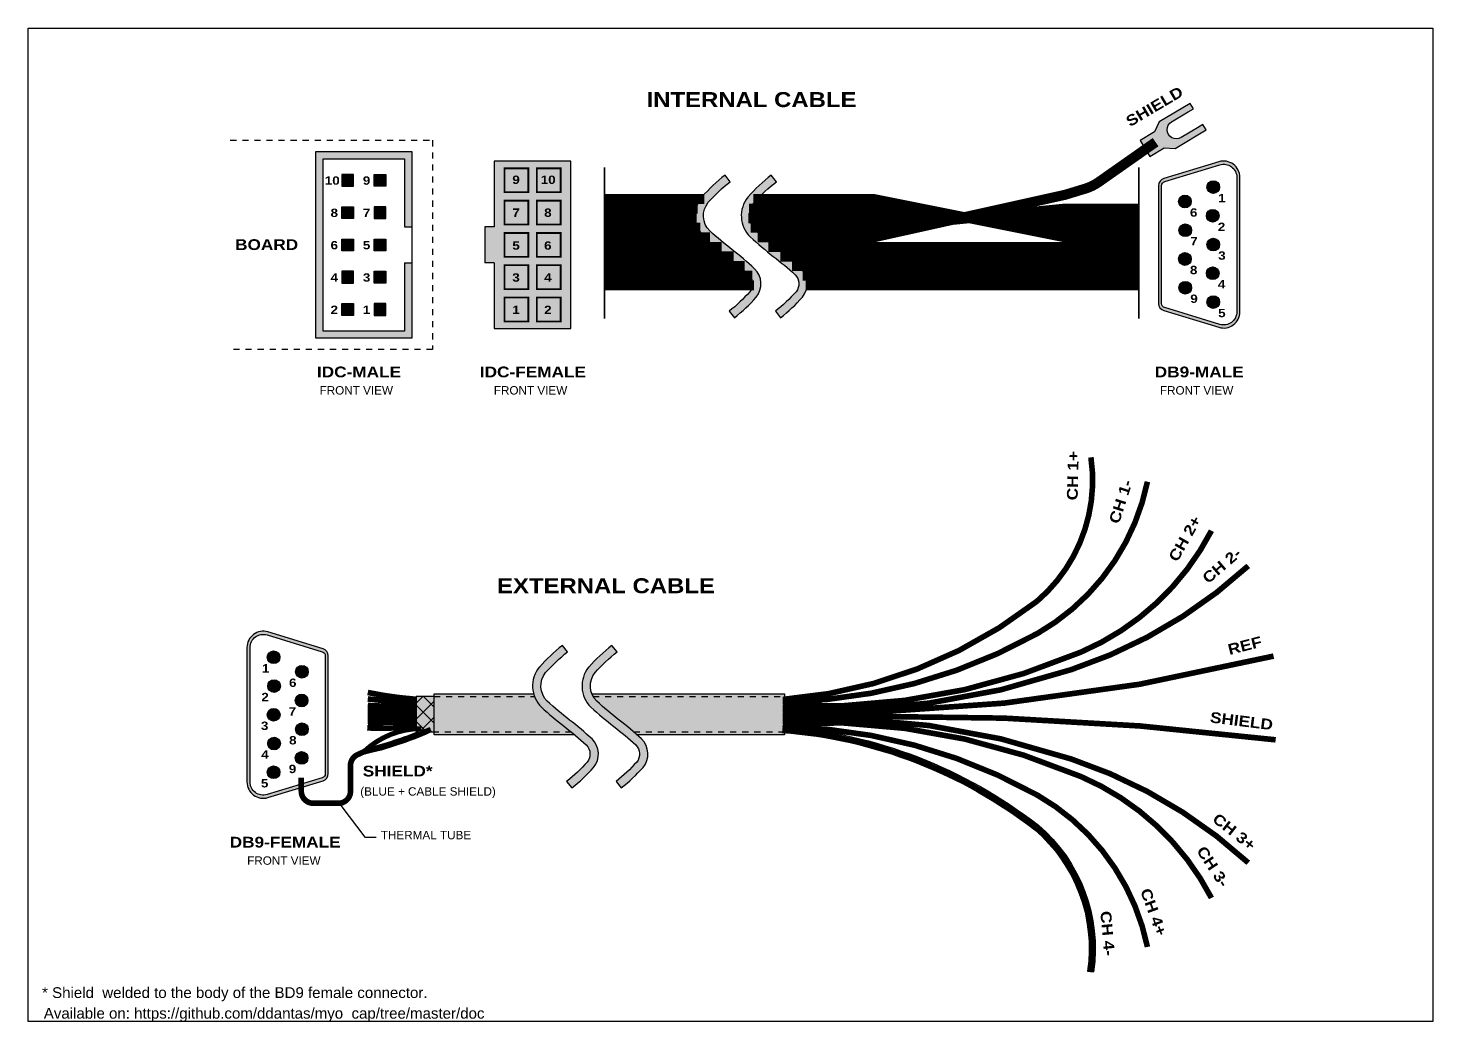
# Model space of a CAD drawing. Header units: millimetres. Extents: x 5051.1 to 5102.8, y 2044.1 to 2060.8.
# Drawn here: x 5079.28 to 5102.76, y 2044.15 to 2060.76 of the extents above; entities that cross this region are included whole.
import ezdxf

# ---------------------------------------------------------------- set-up
doc = ezdxf.new("R2010")
doc.units = ezdxf.units.MM
doc.linetypes.add('DASHED', pattern=[19.05, 12.7, -6.35])
for name, color, linetype in [('cabo 1', 17, 'Continuous'), ('cabo 10', 250, 'Continuous'), ('cabo 2', 10, 'Continuous'), ('cabo 3', 30, 'Continuous'), ('cabo 4', 50, 'Continuous'), ('cabo 5', 82, 'Continuous'), ('cabo 6', 170, 'Continuous'), ('cabo 7', 214, 'Continuous'), ('cabo 8', 253, 'Continuous'), ('linha base', 7, 'Continuous'), ('LINHA CABO', 250, 'Continuous'), ('linha S', 251, 'Continuous')]:
    doc.layers.add(name, color=color, linetype=linetype)
doc.layers.add('cabo 9', color=7, linetype='Continuous', true_color=0xffffff)
doc.layers.add('cobre', color=7, linetype='Continuous', true_color=0xb87333)
doc.styles.get("Standard").update_dxf_attribs({"font": 'ariblk.ttf'})
doc.styles.add('style1', font='arial.ttf')

msp = doc.modelspace()

# ---------------------------------------------------------------- hatches: boundary and pattern name
at = {"true_color": 0x939598}
h = msp.add_hatch(color=252, dxfattribs=at)
h.dxf.hatch_style = 1
h.paths.add_polyline_path([(5099.531, 2056.972), (5099.531, 2057.34), (5099.531, 2058.262, 0.50371), (5099.18, 2058.522), (5098.26, 2058.241, 0.330044), (5098.171, 2058.122), (5098.171, 2057.146), (5098.171, 2057.131), (5098.171, 2056.155, 0.330044), (5098.26, 2056.035), (5099.18, 2055.755, 0.50371), (5099.531, 2056.015)])
h.paths.add_polyline_path([(5099.479, 2056.015, -0.50371), (5099.195, 2055.804), (5098.275, 2056.084, -0.330044), (5098.223, 2056.155), (5098.223, 2057.114), (5098.223, 2057.166), (5098.223, 2058.122, -0.330044), (5098.275, 2058.192), (5099.195, 2058.472, -0.50371), (5099.479, 2058.262), (5099.479, 2057.34), (5099.479, 2056.972)], flags=16)
h.paths.add_polyline_path([(5099.184, 2056.658, -1), (5098.973, 2056.658, -1)], flags=0)
h.paths.add_polyline_path([(5098.979, 2057.138, -1), (5099.19, 2057.138, -1)], flags=0)
h.paths.add_polyline_path([(5099.19, 2056.178, -1), (5098.979, 2056.178, -1)], flags=0)
h.paths.add_polyline_path([(5098.718, 2056.897, -1), (5098.506, 2056.897, -1)], flags=0)
h.paths.add_polyline_path([(5098.973, 2057.619, -1), (5099.184, 2057.619, -1)], flags=0)
h.paths.add_polyline_path([(5098.724, 2056.417, -1), (5098.513, 2056.417, -1)], flags=0)
h.paths.add_polyline_path([(5098.513, 2057.377, -1), (5098.724, 2057.377, -1)], flags=0)
h.paths.add_polyline_path([(5098.979, 2058.099, -1), (5099.19, 2058.099, -1)], flags=0)
h.paths.add_polyline_path([(5098.506, 2057.858, -1), (5098.718, 2057.858, -1)], flags=0)
h.paths.add_polyline_path([(5098.659, 2057.565), (5098.862, 2057.565), (5098.862, 2057.782), (5098.659, 2057.782)], flags=8)
h.paths.add_polyline_path([(5098.667, 2057.089), (5098.867, 2057.089), (5098.867, 2057.299), (5098.667, 2057.299)], flags=8)
h.paths.add_polyline_path([(5098.659, 2056.605), (5098.862, 2056.605), (5098.862, 2056.822), (5098.659, 2056.822)], flags=8)
h.paths.add_polyline_path([(5098.666, 2056.125), (5098.869, 2056.125), (5098.869, 2056.342), (5098.666, 2056.342)], flags=8)
h.paths.add_polyline_path([(5099.133, 2057.809), (5099.334, 2057.809), (5099.334, 2058.023), (5099.133, 2058.023)], flags=8)
h.paths.add_polyline_path([(5099.126, 2057.329), (5099.328, 2057.329), (5099.328, 2057.543), (5099.126, 2057.543)], flags=8)
h.paths.add_polyline_path([(5099.132, 2056.846), (5099.335, 2056.846), (5099.335, 2057.063), (5099.132, 2057.063)], flags=8)
h.paths.add_polyline_path([(5099.126, 2056.369), (5099.328, 2056.369), (5099.328, 2056.582), (5099.126, 2056.582)], flags=8)
h.paths.add_polyline_path([(5099.133, 2055.886), (5099.334, 2055.886), (5099.334, 2056.1), (5099.133, 2056.1)], flags=8)
h = msp.add_hatch(color=252, dxfattribs=at)
h.dxf.hatch_style = 1
h.paths.add_polyline_path([(5084.294, 2049.287), (5084.294, 2050.263, 0.330044), (5084.206, 2050.382), (5083.285, 2050.663, 0.50371), (5082.935, 2050.403), (5082.935, 2049.481), (5082.935, 2049.113), (5082.935, 2048.156, 0.50371), (5083.285, 2047.896), (5084.206, 2048.176, 0.330044), (5084.294, 2048.296), (5084.294, 2049.272)])
h.paths.add_polyline_path([(5084.243, 2049.307), (5084.243, 2049.255), (5084.243, 2048.296, -0.330044), (5084.191, 2048.225), (5083.27, 2047.945, -0.50371), (5082.986, 2048.156), (5082.986, 2049.113), (5082.986, 2049.481), (5082.986, 2050.403, -0.50371), (5083.27, 2050.613), (5084.191, 2050.333, -0.330044), (5084.243, 2050.263)], flags=16)
h.paths.add_polyline_path([(5083.741, 2049.518, -1), (5083.953, 2049.518, -1)], flags=0)
h.paths.add_polyline_path([(5083.959, 2049.038, -1), (5083.747, 2049.038, -1)], flags=0)
h.paths.add_polyline_path([(5083.747, 2049.999, -1), (5083.959, 2049.999, -1)], flags=0)
h.paths.add_polyline_path([(5083.952, 2048.558, -1), (5083.741, 2048.558, -1)], flags=0)
h.paths.add_polyline_path([(5083.275, 2049.279, -1), (5083.486, 2049.279, -1)], flags=0)
h.paths.add_polyline_path([(5083.281, 2049.76, -1), (5083.492, 2049.76, -1)], flags=0)
h.paths.add_polyline_path([(5083.492, 2048.799, -1), (5083.281, 2048.799, -1)], flags=0)
h.paths.add_polyline_path([(5083.275, 2050.24, -1), (5083.486, 2050.24, -1)], flags=0)
h.paths.add_polyline_path([(5083.486, 2048.319, -1), (5083.275, 2048.319, -1)], flags=0)
h.paths.add_polyline_path([(5083.602, 2049.706), (5083.804, 2049.706), (5083.804, 2049.923), (5083.602, 2049.923)], flags=8)
h.paths.add_polyline_path([(5083.597, 2049.23), (5083.798, 2049.23), (5083.798, 2049.44), (5083.597, 2049.44)], flags=8)
h.paths.add_polyline_path([(5083.603, 2048.746), (5083.806, 2048.746), (5083.806, 2048.963), (5083.603, 2048.963)], flags=8)
h.paths.add_polyline_path([(5083.598, 2048.266), (5083.801, 2048.266), (5083.801, 2048.483), (5083.598, 2048.483)], flags=8)
h.paths.add_polyline_path([(5083.149, 2049.95), (5083.351, 2049.95), (5083.351, 2050.164), (5083.149, 2050.164)], flags=8)
h.paths.add_polyline_path([(5083.141, 2049.47), (5083.342, 2049.47), (5083.342, 2049.684), (5083.141, 2049.684)], flags=8)
h.paths.add_polyline_path([(5083.131, 2048.987), (5083.334, 2048.987), (5083.334, 2049.204), (5083.131, 2049.204)], flags=8)
h.paths.add_polyline_path([(5083.137, 2048.51), (5083.339, 2048.51), (5083.339, 2048.723), (5083.137, 2048.723)], flags=8)
h.paths.add_polyline_path([(5083.132, 2048.027), (5083.334, 2048.027), (5083.334, 2048.241), (5083.132, 2048.241)], flags=8)
h = msp.add_hatch(color=252, dxfattribs=at)
h.dxf.hatch_style = 1
h.paths.add_polyline_path([(5091.92, 2049.587), (5088.72, 2049.587, 0.070239), (5088.781, 2049.508, 0.021605), (5089.155, 2049.192, -0.014283), (5089.406, 2048.987), (5091.92, 2048.987)])
h.paths.add_polyline_path([(5091.92, 2049.627), (5088.701, 2049.627, 0.031463), (5088.72, 2049.587), (5091.92, 2049.587)])
h.paths.add_polyline_path([(5091.92, 2048.987), (5089.406, 2048.987, -0.002672), (5089.451, 2048.947), (5091.92, 2048.947)])
h.paths.add_polyline_path([(5087.857, 2049.407, -0.110329), (5087.739, 2049.587), (5086.062, 2049.587), (5086.062, 2048.987), (5088.361, 2048.987, 0.006873), (5088.242, 2049.082, -0.021691)])
h.paths.add_polyline_path([(5087.726, 2049.627), (5086.062, 2049.627), (5086.062, 2049.587), (5087.739, 2049.587, -0.021335)])
h.paths.add_polyline_path([(5088.361, 2048.987), (5086.062, 2048.987), (5086.062, 2048.947), (5088.41, 2048.947, 0.002835)])
at = {"layer": 'cabo 1'}
h = msp.add_hatch(color=256, dxfattribs=at)
h.dxf.hatch_style = 1
h.paths.add_polyline_path([(5087.639, 2055.853), (5087.639, 2056.253), (5087.239, 2056.253), (5087.239, 2055.853)])
h = msp.add_hatch(color=256, dxfattribs=at)
h.dxf.hatch_style = 1
h.paths.add_polyline_path([(5099.19, 2056.178, 1), (5098.979, 2056.178, 1)])
h = msp.add_hatch(color=256, dxfattribs=at)
h.dxf.hatch_style = 1
h.paths.add_polyline_path([(5085.256, 2056.151), (5085.06, 2056.151), (5085.06, 2055.955), (5085.256, 2055.955)])
h = msp.add_hatch(color=256, dxfattribs=at)
h.dxf.hatch_style = 1
h.paths.add_polyline_path([(5083.486, 2048.319, 1), (5083.275, 2048.319, 1)])
at = {"layer": 'cabo 10'}
h = msp.add_hatch(color=256, dxfattribs=at)
h.dxf.hatch_style = 1
h.paths.add_polyline_path([(5088.179, 2058.013), (5088.179, 2058.413), (5087.779, 2058.413), (5087.779, 2058.013)])
h = msp.add_hatch(color=256, dxfattribs=at)
h.dxf.hatch_style = 1
h.paths.add_polyline_path([(5084.716, 2058.311), (5084.52, 2058.311), (5084.52, 2058.115), (5084.716, 2058.115)])
h = msp.add_hatch(color=256, dxfattribs=at)
h.dxf.hatch_style = 1
h.paths.add_polyline_path([(5098.513, 2057.377, 1), (5098.724, 2057.377, 1)])
h = msp.add_hatch(color=256, dxfattribs=at)
h.dxf.hatch_style = 1
h.paths.add_polyline_path([(5083.953, 2049.518, 1), (5083.741, 2049.518, 1)])
at = {"layer": 'cabo 2'}
h = msp.add_hatch(color=256, dxfattribs=at)
h.dxf.hatch_style = 1
h.paths.add_polyline_path([(5098.724, 2056.417, 1), (5098.513, 2056.417, 1)])
h = msp.add_hatch(color=256, dxfattribs=at)
h.dxf.hatch_style = 1
h.paths.add_polyline_path([(5087.779, 2056.253), (5087.779, 2055.853), (5088.179, 2055.853), (5088.179, 2056.253)])
h = msp.add_hatch(color=256, dxfattribs=at)
h.dxf.hatch_style = 1
h.paths.add_polyline_path([(5084.52, 2055.955), (5084.716, 2055.955), (5084.716, 2056.151), (5084.52, 2056.151)])
h = msp.add_hatch(color=256, dxfattribs=at)
h.dxf.hatch_style = 1
h.paths.add_polyline_path([(5083.952, 2048.558, 1), (5083.741, 2048.558, 1)])
at = {"layer": 'cabo 3'}
h = msp.add_hatch(color=256, dxfattribs=at)
h.dxf.hatch_style = 1
h.paths.add_polyline_path([(5085.256, 2056.495), (5085.256, 2056.691), (5085.06, 2056.691), (5085.06, 2056.495)])
h = msp.add_hatch(color=256, dxfattribs=at)
h.dxf.hatch_style = 1
h.paths.add_polyline_path([(5087.639, 2056.393), (5087.639, 2056.793), (5087.239, 2056.793), (5087.239, 2056.393)])
h = msp.add_hatch(color=256, dxfattribs=at)
h.dxf.hatch_style = 1
h.paths.add_polyline_path([(5099.184, 2056.658, 1), (5098.973, 2056.658, 1)])
h = msp.add_hatch(color=256, dxfattribs=at)
h.dxf.hatch_style = 1
h.paths.add_polyline_path([(5083.492, 2048.799, 1), (5083.281, 2048.799, 1)])
at = {"layer": 'cabo 4'}
h = msp.add_hatch(color=256, dxfattribs=at)
h.dxf.hatch_style = 1
h.paths.add_polyline_path([(5098.718, 2056.897, 1), (5098.506, 2056.897, 1)])
h = msp.add_hatch(color=256, dxfattribs=at)
h.dxf.hatch_style = 1
h.paths.add_polyline_path([(5084.716, 2056.495), (5084.716, 2056.691), (5084.52, 2056.691), (5084.52, 2056.495)])
h = msp.add_hatch(color=256, dxfattribs=at)
h.dxf.hatch_style = 1
h.paths.add_polyline_path([(5088.179, 2056.393), (5088.179, 2056.793), (5087.779, 2056.793), (5087.779, 2056.393)])
h = msp.add_hatch(color=256, dxfattribs=at)
h.dxf.hatch_style = 1
h.paths.add_polyline_path([(5083.959, 2049.038, 1), (5083.747, 2049.038, 1)])
at = {"layer": 'cabo 5'}
h = msp.add_hatch(color=256, dxfattribs=at)
h.dxf.hatch_style = 1
h.paths.add_polyline_path([(5085.06, 2057.036), (5085.256, 2057.036), (5085.256, 2057.231), (5085.06, 2057.231)])
h = msp.add_hatch(color=256, dxfattribs=at)
h.dxf.hatch_style = 1
h.paths.add_polyline_path([(5087.639, 2056.933), (5087.639, 2057.333), (5087.239, 2057.333), (5087.239, 2056.933)])
h = msp.add_hatch(color=256, dxfattribs=at)
h.dxf.hatch_style = 1
h.paths.add_polyline_path([(5099.19, 2057.138, 1), (5098.979, 2057.138, 1)])
h = msp.add_hatch(color=256, dxfattribs=at)
h.dxf.hatch_style = 1
h.paths.add_polyline_path([(5083.486, 2049.279, 1), (5083.275, 2049.279, 1)])
at = {"layer": 'cabo 6'}
h = msp.add_hatch(color=256, dxfattribs=at)
h.dxf.hatch_style = 1
h.paths.add_polyline_path([(5084.716, 2057.231), (5084.52, 2057.231), (5084.52, 2057.035), (5084.716, 2057.035)])
h = msp.add_hatch(color=256, dxfattribs=at)
h.dxf.hatch_style = 1
h.paths.add_polyline_path([(5088.179, 2056.933), (5088.179, 2057.333), (5087.779, 2057.333), (5087.779, 2056.933)])
at = {"layer": 'cabo 7'}
h = msp.add_hatch(color=256, dxfattribs=at)
h.dxf.hatch_style = 1
h.paths.add_polyline_path([(5099.19, 2058.099, 1), (5098.979, 2058.099, 1)])
h = msp.add_hatch(color=256, dxfattribs=at)
h.dxf.hatch_style = 1
h.paths.add_polyline_path([(5087.639, 2057.473), (5087.639, 2057.873), (5087.239, 2057.873), (5087.239, 2057.473)])
h = msp.add_hatch(color=256, dxfattribs=at)
h.dxf.hatch_style = 1
h.paths.add_polyline_path([(5085.256, 2057.575), (5085.256, 2057.771), (5085.06, 2057.771), (5085.06, 2057.575)])
h = msp.add_hatch(color=256, dxfattribs=at)
h.dxf.hatch_style = 1
h.paths.add_polyline_path([(5083.486, 2050.24, 1), (5083.275, 2050.24, 1)])
at = {"layer": 'cabo 8'}
h = msp.add_hatch(color=256, dxfattribs=at)
h.dxf.hatch_style = 1
h.paths.add_polyline_path([(5087.779, 2057.873), (5087.779, 2057.473), (5088.179, 2057.473), (5088.179, 2057.873)])
h = msp.add_hatch(color=256, dxfattribs=at)
h.dxf.hatch_style = 1
h.paths.add_polyline_path([(5098.718, 2057.858, 1), (5098.506, 2057.858, 1)])
h = msp.add_hatch(color=256, dxfattribs=at)
h.dxf.hatch_style = 1
h.paths.add_polyline_path([(5084.716, 2057.575), (5084.716, 2057.771), (5084.52, 2057.771), (5084.52, 2057.575)])
h = msp.add_hatch(color=256, dxfattribs=at)
h.dxf.hatch_style = 1
h.paths.add_polyline_path([(5083.959, 2049.999, 1), (5083.747, 2049.999, 1)])
at = {"layer": 'cabo 9'}
h = msp.add_hatch(color=256, dxfattribs=at)
h.dxf.hatch_style = 1
h.paths.add_polyline_path([(5087.639, 2058.013), (5087.639, 2058.413), (5087.239, 2058.413), (5087.239, 2058.013)])
h = msp.add_hatch(color=256, dxfattribs=at)
h.dxf.hatch_style = 1
h.paths.add_polyline_path([(5085.256, 2058.115), (5085.256, 2058.311), (5085.06, 2058.311), (5085.06, 2058.115)])
h = msp.add_hatch(color=256, dxfattribs=at)
h.dxf.hatch_style = 1
h.paths.add_polyline_path([(5099.184, 2057.619, 1), (5098.973, 2057.619, 1)])
h = msp.add_hatch(color=256, dxfattribs=at)
h.dxf.hatch_style = 1
h.paths.add_polyline_path([(5083.492, 2049.76, 1), (5083.281, 2049.76, 1)])
at = {"layer": 'cobre'}
h = msp.add_hatch(color=256, dxfattribs=at)
h.dxf.hatch_style = 1
h.paths.add_polyline_path([(5086.062, 2049.587), (5085.762, 2049.587), (5085.762, 2048.987), (5086.062, 2048.987)])
at = {"layer": 'linha base', "true_color": 0x636466}
h = msp.add_hatch(color=251, dxfattribs=at)
h.dxf.hatch_style = 1
h.paths.add_polyline_path([(5098.106, 2059.021), (5097.867, 2058.877), (5098.026, 2058.611), (5098.265, 2058.755), (5098.449, 2058.745), (5098.966, 2059.055), (5098.913, 2059.143), (5098.824, 2059.09), (5098.55, 2058.926, -0.999324), (5098.39, 2059.191), (5098.665, 2059.356), (5098.754, 2059.409), (5098.7, 2059.498), (5098.183, 2059.188)])
at = {"layer": 'linha base', "true_color": 0x939598}
h = msp.add_hatch(color=252, dxfattribs=at)
h.dxf.hatch_style = 1
h.paths.add_polyline_path([(5085.688, 2057.433), (5085.688, 2058.693), (5084.088, 2058.693), (5084.088, 2055.573), (5085.688, 2055.573), (5085.688, 2056.833), (5085.568, 2056.833), (5085.568, 2055.693), (5084.208, 2055.693), (5084.208, 2058.573), (5085.568, 2058.573), (5085.568, 2057.433)])
h = msp.add_hatch(color=252, dxfattribs=at)
h.dxf.hatch_style = 1
h.paths.add_polyline_path([(5086.909, 2056.833), (5087.069, 2056.833), (5087.069, 2055.733), (5088.348, 2055.733), (5088.348, 2058.533), (5087.069, 2058.533), (5087.069, 2057.433), (5086.909, 2057.433)])
h.paths.add_polyline_path([(5087.239, 2057.333), (5087.639, 2057.333), (5087.639, 2056.933), (5087.239, 2056.933)], flags=16)
h.paths.add_polyline_path([(5087.239, 2057.473), (5087.239, 2057.873), (5087.639, 2057.873), (5087.639, 2057.473)], flags=16)
h.paths.add_polyline_path([(5087.239, 2056.793), (5087.639, 2056.793), (5087.639, 2056.393), (5087.239, 2056.393)], flags=16)
h.paths.add_polyline_path([(5087.779, 2057.333), (5088.179, 2057.333), (5088.179, 2056.933), (5087.779, 2056.933)], flags=16)
h.paths.add_polyline_path([(5087.779, 2057.473), (5087.779, 2057.873), (5088.179, 2057.873), (5088.179, 2057.473)], flags=16)
h.paths.add_polyline_path([(5087.779, 2056.793), (5088.179, 2056.793), (5088.179, 2056.393), (5087.779, 2056.393)], flags=16)
h.paths.add_polyline_path([(5087.239, 2058.013), (5087.239, 2058.413), (5087.639, 2058.413), (5087.639, 2058.013)], flags=16)
h.paths.add_polyline_path([(5087.239, 2056.253), (5087.639, 2056.253), (5087.639, 2055.853), (5087.239, 2055.853)], flags=16)
h.paths.add_polyline_path([(5087.779, 2058.013), (5087.779, 2058.413), (5088.179, 2058.413), (5088.179, 2058.013)], flags=16)
h.paths.add_polyline_path([(5087.779, 2056.253), (5088.179, 2056.253), (5088.179, 2055.853), (5087.779, 2055.853)], flags=16)
h.paths.add_polyline_path([(5087.865, 2057.014), (5088.068, 2057.014), (5088.068, 2057.231), (5087.865, 2057.231)], flags=8)
h.paths.add_polyline_path([(5087.809, 2058.113), (5088.142, 2058.113), (5088.142, 2058.33), (5087.809, 2058.33)], flags=8)
h.paths.add_polyline_path([(5087.866, 2057.563), (5088.069, 2057.563), (5088.069, 2057.78), (5087.866, 2057.78)], flags=8)
h.paths.add_polyline_path([(5087.867, 2056.482), (5088.068, 2056.482), (5088.068, 2056.695), (5087.867, 2056.695)], flags=8)
h.paths.add_polyline_path([(5087.867, 2055.941), (5088.068, 2055.941), (5088.068, 2056.155), (5087.867, 2056.155)], flags=8)
h.paths.add_polyline_path([(5087.334, 2058.113), (5087.536, 2058.113), (5087.536, 2058.33), (5087.334, 2058.33)], flags=8)
h.paths.add_polyline_path([(5087.335, 2057.566), (5087.535, 2057.566), (5087.535, 2057.776), (5087.335, 2057.776)], flags=8)
h.paths.add_polyline_path([(5087.334, 2057.014), (5087.536, 2057.014), (5087.536, 2057.228), (5087.334, 2057.228)], flags=8)
h.paths.add_polyline_path([(5087.334, 2056.479), (5087.536, 2056.479), (5087.536, 2056.696), (5087.334, 2056.696)], flags=8)
h.paths.add_polyline_path([(5087.334, 2055.941), (5087.536, 2055.941), (5087.536, 2056.155), (5087.334, 2056.155)], flags=8)
at = {"layer": 'linha base'}
h = msp.add_hatch(dxfattribs=at)
h.set_pattern_fill('NET', color=256, scale=0.06, angle=45)
h.set_pattern_definition([(45, (0, -7.60524), (-0.134703842, 0.134703842), []), (135, (0, -7.60524), (-0.134703842, -0.134703842), [])])
h.paths.add_polyline_path([(5086.062, 2049.587), (5085.762, 2049.587), (5085.762, 2048.987), (5086.062, 2048.987)])
h.paths.add_polyline_path([(5085.995, 2048.987), (5085.782, 2048.987, -0.031944), (5084.876, 2048.699), (5084.893, 2048.619, 0.050055)])
at = {"layer": 'linha S'}
h = msp.add_hatch(color=256, dxfattribs=at)
h.dxf.hatch_style = 1
h.paths.add_polyline_path([(5091.324, 2056.332, -0.044478), (5090.995, 2056.025), (5091.081, 2055.915, 0.04703), (5091.447, 2056.259, 0.387772), (5091.42, 2056.735, 0.021605), (5091.046, 2057.051, -0.020577), (5090.689, 2057.352, -0.432048), (5090.665, 2057.866, -0.044192), (5091.011, 2058.188), (5090.925, 2058.298, 0.04703), (5090.54, 2057.936), (5090.537, 2057.932, 0.389131), (5090.575, 2057.266, 0.021691), (5090.96, 2056.941, -0.020686), (5091.31, 2056.646, -0.437917)])
h = msp.add_hatch(color=256, dxfattribs=at)
h.dxf.hatch_style = 1
h.paths.add_polyline_path([(5092.192, 2056.735, 0.021605), (5091.818, 2057.051, -0.020577), (5091.461, 2057.352, -0.432048), (5091.437, 2057.866, -0.044192), (5091.783, 2058.188), (5091.697, 2058.298, 0.04703), (5091.312, 2057.936), (5091.309, 2057.932, 0.389131), (5091.347, 2057.266, 0.021691), (5091.732, 2056.941, -0.020686), (5092.082, 2056.646, -0.437917), (5092.096, 2056.332, -0.044478), (5091.767, 2056.025), (5091.853, 2055.915, 0.04703), (5092.219, 2056.259, 0.387772)])
h = msp.add_hatch(color=256, dxfattribs=at)
h.dxf.hatch_style = 1
h.paths.add_polyline_path([(5088.607, 2048.473, -0.044478), (5088.277, 2048.166), (5088.363, 2048.056, 0.04703), (5088.729, 2048.4, 0.387772), (5088.702, 2048.876, 0.021605), (5088.328, 2049.192, -0.020577), (5087.971, 2049.493, -0.432048), (5087.947, 2050.007, -0.044192), (5088.293, 2050.329), (5088.207, 2050.439, 0.04703), (5087.822, 2050.077), (5087.819, 2050.073, 0.389131), (5087.857, 2049.407, 0.021691), (5088.242, 2049.082, -0.020686), (5088.593, 2048.787, -0.437917)])
h = msp.add_hatch(color=256, dxfattribs=at)
h.dxf.hatch_style = 1
h.paths.add_polyline_path([(5089.529, 2048.876, 0.021605), (5089.155, 2049.192, -0.020577), (5088.798, 2049.493, -0.432048), (5088.774, 2050.007, -0.044192), (5089.12, 2050.329), (5089.034, 2050.439, 0.04703), (5088.649, 2050.077), (5088.646, 2050.073, 0.389131), (5088.684, 2049.407, 0.021691), (5089.069, 2049.082, -0.020686), (5089.419, 2048.787, -0.437917), (5089.433, 2048.473, -0.044478), (5089.104, 2048.166), (5089.19, 2048.056, 0.04703), (5089.556, 2048.4, 0.387772)])

# ---------------------------------------------------------------- linework, layer by layer
msp.add_line((5096.985, 2044.996), (5097.084, 2044.981))
at = {"color": 7, "true_color": 0xffffff}
msp.add_lwpolyline([(5079.276, 2044.152), (5079.276, 2060.756), (5102.757, 2060.756), (5102.757, 2044.152)], close=True, dxfattribs=at)
for points in [[(5099.531, 2057.34), (5099.531, 2058.262, 0.50371), (5099.18, 2058.522), (5098.26, 2058.241, 0.330044), (5098.171, 2058.122), (5098.171, 2057.146), (5098.171, 2057.131), (5098.171, 2056.155, 0.330044), (5098.26, 2056.035), (5099.18, 2055.755, 0.50371), (5099.531, 2056.015), (5099.531, 2056.972)], [(5099.479, 2056.972), (5099.479, 2056.015, -0.50371), (5099.195, 2055.804), (5098.275, 2056.084, -0.330044), (5098.223, 2056.155), (5098.223, 2057.114), (5098.223, 2057.166), (5098.223, 2058.122, -0.330044), (5098.275, 2058.192), (5099.195, 2058.472, -0.50371), (5099.479, 2058.262), (5099.479, 2057.34)], [(5098.979, 2058.099, -1), (5099.19, 2058.099, -1)], [(5098.506, 2057.858, -1), (5098.718, 2057.858, -1)], [(5098.973, 2057.619, -1), (5099.184, 2057.619, -1)], [(5098.513, 2057.377, -1), (5098.724, 2057.377, -1)], [(5098.979, 2057.138, -1), (5099.19, 2057.138, -1)], [(5098.506, 2056.897, -1), (5098.718, 2056.897, -1)], [(5098.973, 2056.658, -1), (5099.184, 2056.658, -1)], [(5098.513, 2056.417, -1), (5098.724, 2056.417, -1)], [(5098.979, 2056.178, -1), (5099.19, 2056.178, -1)]]:
    msp.add_lwpolyline(points, format="xyb", close=True)
for points in [[(5086.062, 2049.587), (5085.762, 2049.587), (5085.762, 2048.987), (5085.762, 2048.987)], [(5088.41, 2048.947), (5086.062, 2048.947), (5086.062, 2049.627), (5087.726, 2049.627)], [(5088.701, 2049.627), (5091.92, 2049.627), (5091.92, 2048.987)], [(5091.92, 2048.987), (5091.92, 2048.947), (5089.451, 2048.947)], [(5084.503, 2047.764), (5084.904, 2047.235), (5085.095, 2047.235)]]:
    msp.add_lwpolyline(points)
for points in [[(5085.782, 2048.987, -0.031944), (5084.876, 2048.699), (5084.893, 2048.619)], [(5085.995, 2048.987, -0.050055), (5084.893, 2048.619, -0.048398)], [(5091.881, 2048.985, -0.146939), (5096.101, 2047.356, -0.257954), (5096.985, 2044.996, -0.257954)], [(5091.888, 2049.085, -0.147015), (5096.164, 2047.434, -0.25819), (5097.084, 2044.981, -0.25819)]]:
    msp.add_lwpolyline(points, format="xyb")
at = {"layer": 'cabo 1', "const_width": 0.168}
for points in [[(5091.408, 2056.459), (5088.911, 2056.459)], [(5092.271, 2056.459), (5097.843, 2056.459)]]:
    msp.add_lwpolyline(points, dxfattribs=at)
at = {"layer": 'cabo 1', "const_width": 0.094}
for points in [[(5085.765, 2049.201, 0.026615), (5084.954, 2049.215, 0.026615)], [(5091.891, 2049.199, -0.095559), (5096.713, 2048.54, -0.106105), (5099.671, 2046.806, 0.824231)]]:
    msp.add_lwpolyline(points, format="xyb", dxfattribs=at)
at = {"layer": 'cabo 10', "const_width": 0.168}
msp.add_lwpolyline([(5090.578, 2057.899), (5088.911, 2057.899)], dxfattribs=at)
at = {"layer": 'cabo 10'}
msp.add_lwpolyline([(5091.398, 2057.899, 0.168, 0.168, 0), (5093.41, 2057.899, 0.168, 0.168, 0), (5096.61, 2057.259, 0.168, 0.168, 0), (5097.843, 2057.259, 0, 0, 0)], format="xyseb", dxfattribs=at)
at = {"layer": 'cabo 10', "const_width": 0.094}
for points in [[(5091.891, 2049.536, 0.146978), (5096.139, 2051.176, 0.258074), (5097.041, 2053.582, -0.824231)], [(5085.765, 2049.538, -0.032763), (5084.954, 2049.652, -0.042481)]]:
    msp.add_lwpolyline(points, format="xyb", dxfattribs=at)
at = {"layer": 'cabo 2', "const_width": 0.168}
for points in [[(5091.382, 2056.619), (5088.911, 2056.619)], [(5092.224, 2056.619), (5097.843, 2056.619)]]:
    msp.add_lwpolyline(points, dxfattribs=at)
at = {"layer": 'cabo 2', "const_width": 0.094}
for points in [[(5091.891, 2049.374, 0.095559), (5096.713, 2050.034, 0.106105), (5099.671, 2051.768, -0.824231)], [(5085.765, 2049.376, -0.026615), (5084.954, 2049.362, -0.026615)]]:
    msp.add_lwpolyline(points, format="xyb", dxfattribs=at)
at = {"layer": 'cabo 3', "const_width": 0.168}
for points in [[(5091.255, 2056.779), (5088.911, 2056.779)], [(5092.046, 2056.779), (5097.843, 2056.779)]]:
    msp.add_lwpolyline(points, dxfattribs=at)
at = {"layer": 'cabo 3', "const_width": 0.094}
for points in [[(5085.765, 2049.141, 0.030123), (5084.954, 2049.143, 0.030123)], [(5091.891, 2049.139, -0.113034), (5096.872, 2048.248, -0.174379), (5099.056, 2046.218, 0.824231)]]:
    msp.add_lwpolyline(points, format="xyb", dxfattribs=at)
at = {"layer": 'cabo 4', "const_width": 0.168}
for points in [[(5091.069, 2056.939), (5088.911, 2056.939)], [(5091.849, 2056.939), (5097.843, 2056.939)]]:
    msp.add_lwpolyline(points, dxfattribs=at)
at = {"layer": 'cabo 4', "const_width": 0.094}
for points in [[(5091.891, 2049.434, 0.113034), (5096.872, 2050.326, 0.174379), (5099.056, 2052.356, -0.824231)], [(5085.765, 2049.436, -0.030123), (5084.954, 2049.434, -0.030123)]]:
    msp.add_lwpolyline(points, format="xyb", dxfattribs=at)
at = {"layer": 'cabo 5', "const_width": 0.168}
for points in [[(5090.868, 2057.099), (5088.911, 2057.099)], [(5091.651, 2057.099), (5097.843, 2057.099)]]:
    msp.add_lwpolyline(points, dxfattribs=at)
at = {"layer": 'cabo 5', "const_width": 0.094}
for points in [[(5091.891, 2049.314, 0.033867), (5093.305, 2049.314, 0.051418), (5100.094, 2050.26, -0.824231)], [(5085.765, 2049.316, -0.04942), (5084.954, 2049.309, -0.04942)]]:
    msp.add_lwpolyline(points, format="xyb", dxfattribs=at)
at = {"layer": 'cabo 6'}
msp.add_lwpolyline([(5091.469, 2057.259, 0.168, 0.168, 0), (5093.41, 2057.259, 0.168, 0.168, 0), (5096.61, 2057.97, 0.168, 0.168, 0), (5096.942, 2058.071, 0.168, 0.168, 0.079307), (5097.169, 2058.181, 0.168, 0.168, 0), (5098.122, 2058.85, 0, 0, 0)], format="xyseb", dxfattribs=at)
at = {"layer": 'cabo 6', "const_width": 0.168}
msp.add_lwpolyline([(5090.675, 2057.259), (5088.911, 2057.259)], dxfattribs=at)
at = {"layer": 'cabo 6'}
for points, const_width in [([(5091.891, 2049.254, 0.014304), (5093.305, 2049.254, -0.033119), (5100.129, 2048.861, -0.824231)], 0.094), ([(5085.85, 2049.049, 0.193508), (5084.885, 2048.659, 0.074899)], 0.0825)]:
    msp.add_lwpolyline(points, format="xyb", dxfattribs=dict(at, const_width=const_width))
at = {"layer": 'cabo 7'}
msp.add_lwpolyline([(5091.355, 2057.419, 0.168, 0.168, 0), (5093.41, 2057.419, 0.168, 0.168, 0), (5096.61, 2057.739, 0.168, 0.168, 0), (5097.843, 2057.739, 0, 0, 0)], format="xyseb", dxfattribs=at)
at = {"layer": 'cabo 7', "const_width": 0.168}
msp.add_lwpolyline([(5090.511, 2057.419), (5088.911, 2057.419)], dxfattribs=at)
at = {"layer": 'cabo 7', "const_width": 0.094}
for points in [[(5085.765, 2049.081, -0.032165), (5084.945, 2049.059, 0.037562)], [(5091.891, 2049.079, -0.123997), (5096.145, 2047.937, -0.215977), (5097.986, 2045.399, 0.824231)]]:
    msp.add_lwpolyline(points, format="xyb", dxfattribs=at)
at = {"layer": 'cabo 8', "const_width": 0.168}
for points in [[(5090.451, 2057.579), (5088.911, 2057.579)], [(5091.314, 2057.579), (5097.843, 2057.579)]]:
    msp.add_lwpolyline(points, dxfattribs=at)
at = {"layer": 'cabo 8', "const_width": 0.094}
for points in [[(5091.891, 2049.494, 0.123997), (5096.145, 2050.637, 0.215977), (5097.986, 2053.175, -0.824231)], [(5085.765, 2049.496, -0.033581), (5084.954, 2049.544, -0.033581)]]:
    msp.add_lwpolyline(points, format="xyb", dxfattribs=at)
at = {"layer": 'cabo 9', "const_width": 0.168}
msp.add_lwpolyline([(5090.469, 2057.739), (5088.911, 2057.739)], dxfattribs=at)
at = {"layer": 'cabo 9'}
msp.add_lwpolyline([(5091.327, 2057.739, 0.168, 0.168, 0), (5093.41, 2057.739, 0.168, 0.168, 0), (5096.61, 2057.419, 0.168, 0.168, 0), (5097.843, 2057.419, 0, 0, 0)], format="xyseb", dxfattribs=at)
at = {"layer": 'cabo 9', "const_width": 0.094}
for points in [[(5085.765, 2049.256, -0.020881), (5084.954, 2049.253, -0.020881)], [(5091.884, 2049.035, -0.146978), (5096.132, 2047.395, -0.258074), (5097.034, 2044.989, 0.824231)]]:
    msp.add_lwpolyline(points, format="xyb", dxfattribs=at)
at = {"layer": 'cobre', "const_width": 0.0825}
msp.add_lwpolyline([(5086.006, 2049.037, -0.048398), (5084.885, 2048.66, -0.074899)], format="xyb", dxfattribs=at)
at = {"layer": 'linha base'}
for p, q in [((5085.568, 2057.433), (5085.688, 2057.433)), ((5087.069, 2057.433), (5086.909, 2057.433)), ((5086.909, 2057.433), (5086.909, 2056.833)), ((5085.568, 2056.833), (5085.688, 2056.833)), ((5087.069, 2056.833), (5086.909, 2056.833)), ((5087.069, 2055.733), (5088.348, 2055.733))]:
    msp.add_line(p, q, dxfattribs=at)
at = {"layer": 'linha base', "color": 252, "true_color": 0x939598}
msp.add_line((5085.688, 2057.433), (5085.688, 2056.833), dxfattribs=at)
at = {"layer": 'linha base', "linetype": 'DASHED', "ltscale": 0.008}
for p, q in [((5088.72, 2049.587), (5091.92, 2049.587)), ((5086.062, 2048.987), (5085.762, 2048.987)), ((5091.92, 2048.987), (5089.406, 2048.987))]:
    msp.add_line(p, q, dxfattribs=at)
at = {"layer": 'linha base'}
msp.add_lwpolyline([(5098.39, 2059.191), (5098.665, 2059.356), (5098.754, 2059.409), (5098.7, 2059.498), (5098.183, 2059.188), (5098.106, 2059.021), (5097.867, 2058.877), (5098.026, 2058.611), (5098.265, 2058.755), (5098.449, 2058.745), (5098.966, 2059.055), (5098.913, 2059.143), (5098.824, 2059.09), (5098.55, 2058.926, -1.000676), (5098.39, 2059.192)], format="xyb", dxfattribs=at)
at = {"layer": 'linha base', "linetype": 'DASHED', "ltscale": 0.008}
for points in [[(5082.656, 2058.881), (5086.037, 2058.881), (5086.037, 2055.385), (5082.656, 2055.385)], [(5086.062, 2049.587), (5087.739, 2049.587)], [(5088.361, 2048.987), (5086.062, 2048.987)]]:
    msp.add_lwpolyline(points, dxfattribs=at)
at = {"layer": 'linha base'}
for points in [[(5085.688, 2056.833), (5085.688, 2055.573), (5084.088, 2055.573), (5084.088, 2058.693), (5085.688, 2058.693), (5085.688, 2057.433)], [(5085.568, 2056.833), (5085.568, 2055.693), (5084.208, 2055.693), (5084.208, 2058.573), (5085.568, 2058.573), (5085.568, 2057.433)], [(5087.069, 2056.833), (5087.069, 2055.733), (5088.348, 2055.733), (5088.348, 2058.533), (5087.069, 2058.533), (5087.069, 2057.433)]]:
    msp.add_lwpolyline(points, dxfattribs=at)
at = {"layer": 'linha base', "const_width": 0.0312}
for points in [[(5087.239, 2058.013), (5087.639, 2058.013), (5087.639, 2058.413), (5087.239, 2058.413)], [(5088.179, 2058.013), (5087.779, 2058.013), (5087.779, 2058.413), (5088.179, 2058.413)], [(5087.239, 2057.873), (5087.639, 2057.873), (5087.639, 2057.473), (5087.239, 2057.473)], [(5088.179, 2057.873), (5087.779, 2057.873), (5087.779, 2057.473), (5088.179, 2057.473)], [(5087.239, 2057.333), (5087.639, 2057.333), (5087.639, 2056.933), (5087.239, 2056.933)], [(5088.179, 2057.333), (5087.779, 2057.333), (5087.779, 2056.933), (5088.179, 2056.933)], [(5087.239, 2056.393), (5087.639, 2056.393), (5087.639, 2056.793), (5087.239, 2056.793)], [(5088.179, 2056.393), (5087.779, 2056.393), (5087.779, 2056.793), (5088.179, 2056.793)], [(5087.239, 2056.253), (5087.639, 2056.253), (5087.639, 2055.853), (5087.239, 2055.853)], [(5088.179, 2056.253), (5087.779, 2056.253), (5087.779, 2055.853), (5088.179, 2055.853)]]:
    msp.add_lwpolyline(points, close=True, dxfattribs=at)
at = {"layer": 'linha base', "linetype": 'DASHED', "ltscale": 0.01, "const_width": 0.0312}
for points in [[(5088.911, 2055.9), (5088.911, 2058.431)], [(5097.843, 2055.9), (5097.843, 2058.431)]]:
    msp.add_lwpolyline(points, dxfattribs=at)
at = {"layer": 'linha base'}
for points in [[(5099.531, 2056.972), (5099.531, 2057.34), (5099.531, 2058.262, 0.50371), (5099.18, 2058.522), (5098.26, 2058.241, 0.330044), (5098.171, 2058.122), (5098.171, 2057.146), (5098.171, 2057.131), (5098.171, 2056.155, 0.330044), (5098.26, 2056.035), (5099.18, 2055.755, 0.50371), (5099.531, 2056.015)], [(5099.479, 2056.015, -0.50371), (5099.195, 2055.804), (5098.275, 2056.084, -0.330044), (5098.223, 2056.155), (5098.223, 2057.114), (5098.223, 2057.166), (5098.223, 2058.122, -0.330044), (5098.275, 2058.192), (5099.195, 2058.472, -0.50371), (5099.479, 2058.262), (5099.479, 2057.34), (5099.479, 2056.972)], [(5084.294, 2049.272), (5084.294, 2049.287), (5084.294, 2050.263, 0.330044), (5084.206, 2050.382), (5083.285, 2050.663, 0.50371), (5082.935, 2050.403), (5082.935, 2049.481), (5082.935, 2049.113), (5082.935, 2048.156, 0.50371), (5083.285, 2047.896), (5084.206, 2048.176, 0.330044), (5084.294, 2048.296)], [(5084.243, 2048.296, -0.330044), (5084.191, 2048.225), (5083.27, 2047.945, -0.50371), (5082.986, 2048.156), (5082.986, 2049.113), (5082.986, 2049.481), (5082.986, 2050.403, -0.50371), (5083.27, 2050.613), (5084.191, 2050.333, -0.330044), (5084.243, 2050.263), (5084.243, 2049.307), (5084.243, 2049.255)]]:
    msp.add_lwpolyline(points, format="xyb", close=True, dxfattribs=at)
for points in [[(5084.52, 2058.115), (5084.716, 2058.115), (5084.716, 2058.311), (5084.52, 2058.311)], [(5085.256, 2058.115), (5085.06, 2058.115), (5085.06, 2058.311), (5085.256, 2058.311)], [(5084.52, 2057.771), (5084.716, 2057.771), (5084.716, 2057.575), (5084.52, 2057.575)], [(5085.256, 2057.771), (5085.06, 2057.771), (5085.06, 2057.575), (5085.256, 2057.575)], [(5084.52, 2057.231), (5084.716, 2057.231), (5084.716, 2057.035), (5084.52, 2057.035)], [(5085.256, 2057.036), (5085.06, 2057.036), (5085.06, 2057.231), (5085.256, 2057.231)], [(5084.52, 2056.495), (5084.716, 2056.495), (5084.716, 2056.691), (5084.52, 2056.691)], [(5085.256, 2056.495), (5085.06, 2056.495), (5085.06, 2056.691), (5085.256, 2056.691)], [(5084.52, 2056.151), (5084.716, 2056.151), (5084.716, 2055.955), (5084.52, 2055.955)], [(5085.256, 2056.151), (5085.06, 2056.151), (5085.06, 2055.955), (5085.256, 2055.955)]]:
    msp.add_lwpolyline(points, close=True, dxfattribs=at)
for centre in [(5099.085, 2058.099), (5098.612, 2057.858), (5099.078, 2057.619), (5098.618, 2057.377), (5099.085, 2057.138), (5098.612, 2056.897), (5099.078, 2056.658), (5098.618, 2056.417), (5099.085, 2056.178), (5083.38, 2050.24), (5083.853, 2049.999), (5083.387, 2049.76), (5083.847, 2049.518), (5083.381, 2049.279), (5083.853, 2049.038), (5083.387, 2048.799), (5083.847, 2048.558), (5083.38, 2048.319)]:
    msp.add_circle(centre, 0.106, dxfattribs=at)
at = {"layer": 'LINHA CABO', "const_width": 0.094}
msp.add_lwpolyline([(5084.911, 2048.672), (5084.781, 2048.612, 0.292699), (5084.665, 2048.43), (5084.665, 2048.001, -0.414214), (5084.465, 2047.801), (5084.043, 2047.801, -0.414214), (5083.843, 2048.001), (5083.843, 2048.231)], format="xyb", dxfattribs=at)
at = {"layer": 'linha S'}
for points in [[(5091.42, 2056.735, 0.021605), (5091.046, 2057.051, -0.021605), (5090.671, 2057.367, -0.387772), (5090.645, 2057.844, -0.04703), (5091.011, 2058.188), (5090.925, 2058.298, 0.04703), (5090.54, 2057.936), (5090.537, 2057.932, 0.389131), (5090.575, 2057.266, 0.021691), (5090.96, 2056.941, -0.021495), (5091.323, 2056.634, -0.382105), (5091.339, 2056.349, -0.046743), (5090.995, 2056.025), (5091.081, 2055.915, 0.04703), (5091.447, 2056.259, 0.387772)], [(5092.192, 2056.735, 0.021605), (5091.818, 2057.051, -0.021605), (5091.444, 2057.367, -0.387772), (5091.417, 2057.844, -0.04703), (5091.783, 2058.188), (5091.697, 2058.298, 0.04703), (5091.312, 2057.936), (5091.309, 2057.932, 0.389131), (5091.347, 2057.266, 0.021691), (5091.732, 2056.941, -0.021495), (5092.096, 2056.634, -0.382105), (5092.112, 2056.349, -0.046743), (5091.767, 2056.025), (5091.853, 2055.915, 0.04703), (5092.219, 2056.259, 0.387772)], [(5088.702, 2048.876, 0.021605), (5088.328, 2049.192, -0.021605), (5087.954, 2049.508, -0.387772), (5087.927, 2049.985, -0.04703), (5088.293, 2050.329), (5088.207, 2050.439, 0.04703), (5087.822, 2050.077), (5087.819, 2050.073, 0.389131), (5087.857, 2049.407, 0.021691), (5088.242, 2049.082, -0.021495), (5088.606, 2048.775, -0.382105), (5088.622, 2048.49, -0.046743), (5088.277, 2048.166), (5088.363, 2048.056, 0.04703), (5088.729, 2048.4, 0.387772)], [(5089.529, 2048.876, 0.021605), (5089.155, 2049.192, -0.021605), (5088.781, 2049.508, -0.387772), (5088.754, 2049.985, -0.04703), (5089.12, 2050.329), (5089.034, 2050.439, 0.04703), (5088.649, 2050.077), (5088.646, 2050.073, 0.389131), (5088.684, 2049.407, 0.021691), (5089.069, 2049.082, -0.021495), (5089.433, 2048.775, -0.382105), (5089.449, 2048.49, -0.046743), (5089.104, 2048.166), (5089.19, 2048.056, 0.04703), (5089.556, 2048.4, 0.387772)]]:
    msp.add_lwpolyline(points, format="xyb", close=True, dxfattribs=at)

# ---------------------------------------------------------------- texts
at = {"layer": 'linha base'}
for s, rotation, p in [('SHIELD', 30.65, (5097.695, 2059.1)), ('CH 1+', 88.574, (5096.818, 2052.862)), ('CH 1-', 72.1951, (5097.509, 2052.458)), ('CH 2+', 60.3821, (5098.485, 2051.822)), ('CH 2-', 40.7159, (5099.001, 2051.461)), ('REF', 14.4199, (5099.358, 2050.278)), ('SHIELD', 352.9185, (5099.024, 2049.152)), ('CH 3+', 321.8198, (5099.057, 2047.507)), ('CH 3-', 303.2266, (5098.799, 2047.007)), ('CH 4+', 290.0994, (5097.863, 2046.338)), ('CH 4-', 275.0543, (5097.198, 2045.992))]:
    msp.add_text(s, height=0.18, rotation=rotation, dxfattribs=at).set_placement(p)
for s, height, p in [('INTERNAL CABLE', 0.25, (5089.614, 2059.436)), ('10', 0.14, (5084.236, 2058.138)), ('9', 0.14, (5084.872, 2058.138)), ('9', 0.14, (5087.37, 2058.151)), ('1', 0.14, (5099.168, 2057.845)), ('8', 0.14, (5084.332, 2057.598)), ('7', 0.14, (5084.872, 2057.598)), ('6', 0.14, (5098.696, 2057.604)), ('2', 0.14, (5099.162, 2057.365)), ('BOARD', 0.18, (5082.736, 2057.047)), ('6', 0.14, (5084.332, 2057.058)), ('5', 0.14, (5084.872, 2057.058)), ('7', 0.14, (5098.702, 2057.124)), ('3', 0.14, (5099.168, 2056.885)), ('8', 0.14, (5098.696, 2056.643)), ('4', 0.14, (5084.332, 2056.518)), ('3', 0.14, (5084.872, 2056.518)), ('4', 0.14, (5087.902, 2056.517)), ('4', 0.14, (5099.162, 2056.404)), ('9', 0.14, (5098.702, 2056.163)), ('2', 0.14, (5084.332, 2055.978)), ('1', 0.14, (5084.872, 2055.978)), ('5', 0.14, (5099.168, 2055.924)), ('IDC-MALE', 0.18, (5084.104, 2054.919)), ('IDC-FEMALE', 0.18, (5086.827, 2054.919)), ('DB9-MALE', 0.18, (5098.108, 2054.919)), ('EXTERNAL CABLE', 0.25, (5087.114, 2051.311)), ('1', 0.14, (5083.185, 2049.986)), ('6', 0.14, (5083.638, 2049.745)), ('2', 0.14, (5083.176, 2049.506)), ('7', 0.14, (5083.632, 2049.265)), ('3', 0.14, (5083.168, 2049.026)), ('8', 0.14, (5083.639, 2048.784)), ('4', 0.14, (5083.173, 2048.545)), ('9', 0.14, (5083.634, 2048.304)), ('SHIELD*', 0.18, (5084.87, 2048.249)), ('5', 0.14, (5083.168, 2048.065)), ('DB9-FEMALE', 0.18, (5082.646, 2047.06))]:
    msp.add_text(s, height=height, dxfattribs=at).set_placement(p)
at = {"layer": 'linha base', "color": 7, "true_color": 0xffffff}
for s, p in [('10', (5087.845, 2058.151)), ('7', (5087.37, 2057.601)), ('8', (5087.902, 2057.601)), ('5', (5087.37, 2057.052)), ('6', (5087.901, 2057.052)), ('3', (5087.37, 2056.517)), ('1', (5087.37, 2055.977)), ('2', (5087.902, 2055.977))]:
    msp.add_text(s, height=0.14, dxfattribs=at).set_placement(p)
at = {"layer": 'linha base', "style": 'style1'}
for s, height, p in [('FRONT VIEW', 0.14, (5084.148, 2054.632)), ('FRONT VIEW', 0.14, (5087.061, 2054.632)), ('FRONT VIEW', 0.14, (5098.194, 2054.632)), ('(BLUE + CABLE SHIELD)', 0.14, (5084.828, 2047.928)), ('THERMAL TUBE', 0.14, (5085.172, 2047.199)), ('FRONT VIEW', 0.14, (5082.938, 2046.773)), ('* Shield  welded to the body of the BD9 female connector.', 0.18, (5079.51, 2044.546)), ('Available on: https://github.com/ddantas/myo_cap/tree/master/doc', 0.18, (5079.539, 2044.201))]:
    msp.add_text(s, height=height, dxfattribs=at).set_placement(p)

doc.saveas('drawing.dxf')
